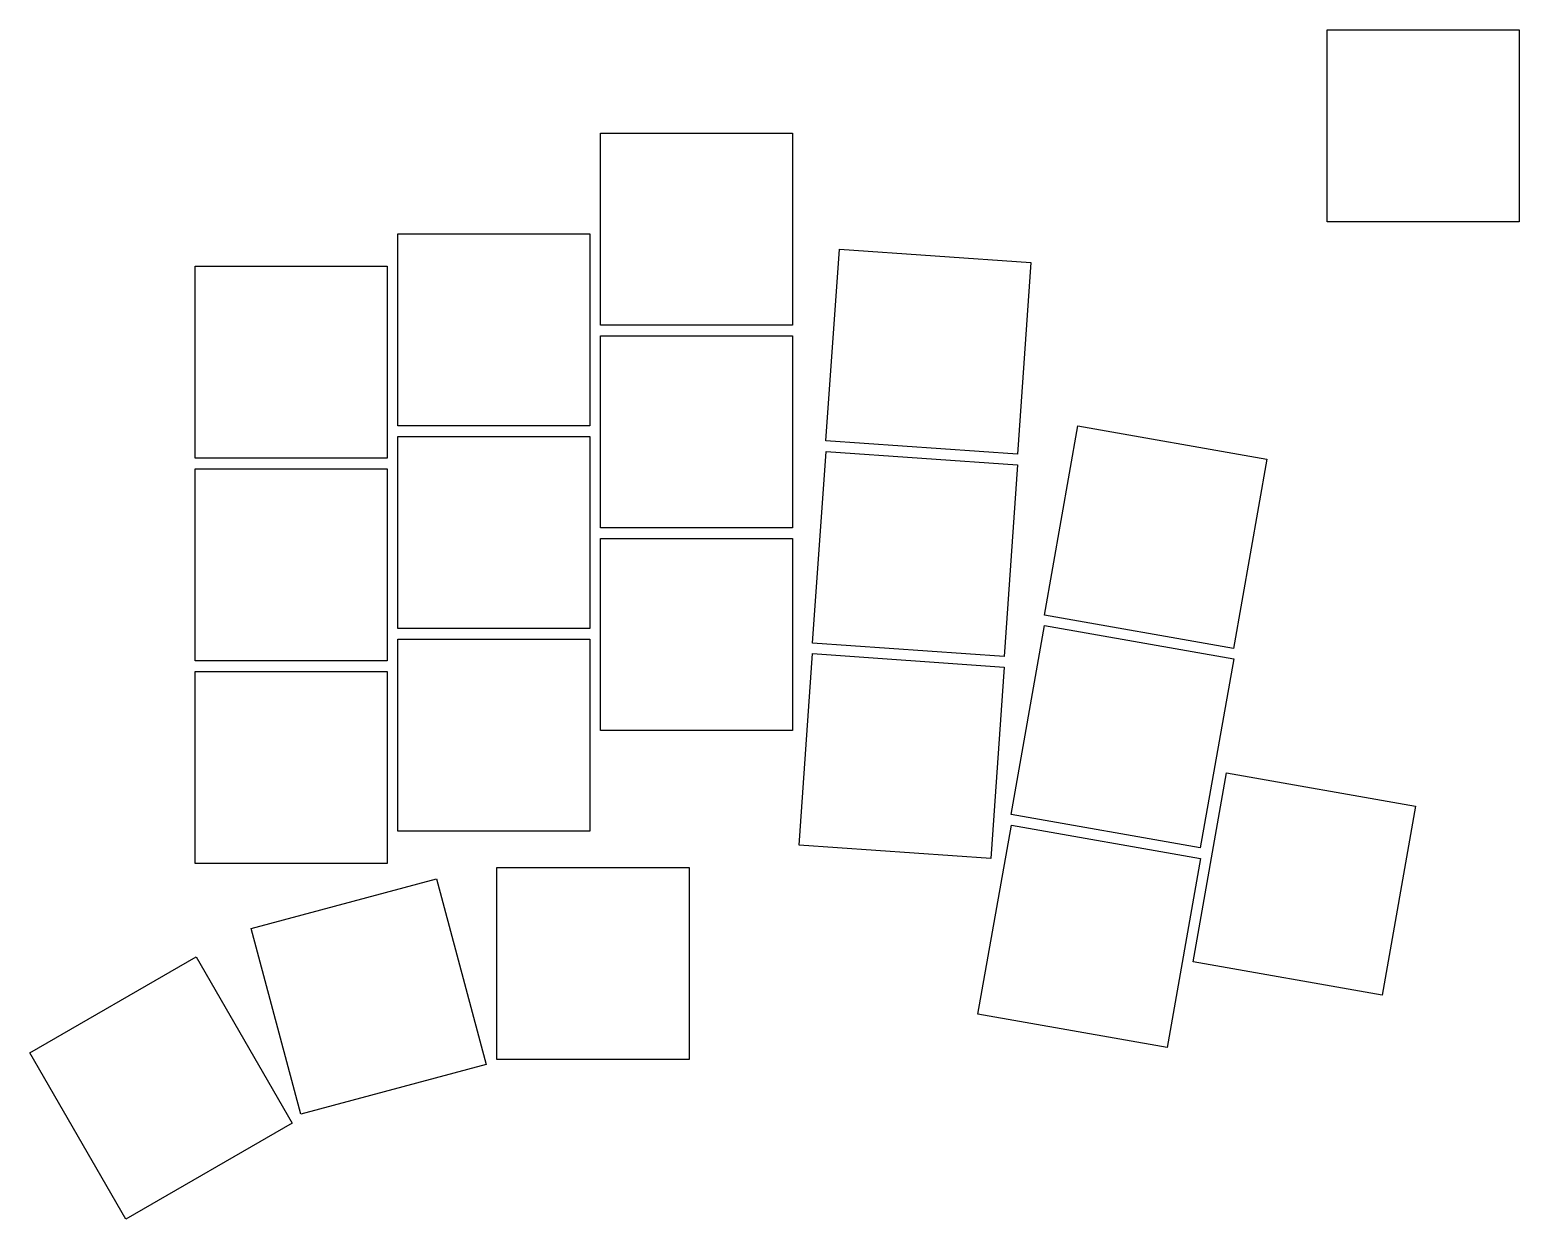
# Model space of a CAD drawing. Header units: millimetres. Extents: x -131 to 9, y -103 to 9.
import ezdxf

# ---------------------------------------------------------------- set-up
doc = ezdxf.new("R2010")
doc.units = ezdxf.units.MM

msp = doc.modelspace()

# ---------------------------------------------------------------- linework, layer by layer
at = {"linetype": 'CONTINUOUS'}
for p, q in [((-9.03, 9.03), (9.03, 9.03)), ((-9.03, -9.03), (-9.03, 9.03)), ((9.03, 9.03), (9.03, -9.03)), ((-77.33, -0.69), (-59.28, -0.69)), ((-77.33, -18.74), (-77.33, -0.69)), ((-59.28, -0.69), (-59.28, -18.74)), ((9.03, -9.03), (-9.03, -9.03)), ((-96.38, -10.14), (-78.33, -10.14)), ((-96.38, -28.19), (-96.38, -10.14)), ((-78.33, -10.14), (-78.33, -28.19)), ((-56.14, -29.6), (-54.88, -11.6)), ((-54.88, -11.6), (-36.87, -12.86)), ((-115.43, -13.19), (-97.38, -13.19)), ((-115.43, -31.24), (-115.43, -13.19)), ((-97.38, -13.19), (-97.38, -31.24)), ((-36.87, -12.86), (-38.13, -30.86)), ((-59.28, -18.74), (-77.33, -18.74)), ((-77.33, -19.74), (-59.28, -19.74)), ((-77.33, -37.79), (-77.33, -19.74)), ((-59.28, -19.74), (-59.28, -37.79)), ((-78.33, -28.19), (-96.38, -28.19)), ((-96.38, -29.19), (-78.33, -29.19)), ((-96.38, -47.24), (-96.38, -29.19)), ((-78.33, -29.19), (-78.33, -47.24)), ((-35.6, -45.98), (-32.47, -28.2)), ((-32.47, -28.2), (-14.69, -31.34)), ((-57.39, -48.61), (-56.13, -30.6)), ((-38.13, -30.86), (-56.14, -29.6)), ((-56.13, -30.6), (-38.13, -31.86)), ((-97.38, -31.24), (-115.43, -31.24)), ((-38.13, -31.86), (-39.38, -49.87)), ((-14.69, -31.34), (-17.82, -49.11)), ((-115.43, -32.24), (-97.38, -32.24)), ((-115.43, -50.29), (-115.43, -32.24)), ((-97.38, -32.24), (-97.38, -50.29)), ((-59.28, -37.79), (-77.33, -37.79)), ((-77.33, -38.79), (-59.28, -38.79)), ((-77.33, -56.84), (-77.33, -38.79)), ((-59.28, -38.79), (-59.28, -56.84)), ((-17.82, -49.11), (-35.6, -45.98)), ((-78.33, -47.24), (-96.38, -47.24)), ((-38.72, -64.74), (-35.59, -46.96)), ((-35.59, -46.96), (-17.81, -50.1)), ((-96.38, -48.24), (-78.33, -48.24)), ((-96.38, -66.29), (-96.38, -48.24)), ((-78.33, -48.24), (-78.33, -66.29)), ((-39.38, -49.87), (-57.39, -48.61)), ((-97.38, -50.29), (-115.43, -50.29)), ((-58.65, -67.61), (-57.39, -49.61)), ((-57.39, -49.61), (-39.38, -50.87)), ((-17.81, -50.1), (-20.95, -67.87)), ((-115.43, -51.29), (-97.38, -51.29)), ((-115.43, -69.34), (-115.43, -51.29)), ((-97.38, -51.29), (-97.38, -69.34)), ((-39.38, -50.87), (-40.64, -68.87)), ((-59.28, -56.84), (-77.33, -56.84)), ((-21.63, -78.58), (-18.5, -60.8)), ((-18.5, -60.8), (-0.72, -63.94)), ((-0.72, -63.94), (-3.86, -81.71)), ((-41.85, -83.5), (-38.71, -65.72)), ((-20.95, -67.87), (-38.72, -64.74)), ((-38.71, -65.72), (-20.94, -68.86)), ((-78.33, -66.29), (-96.38, -66.29)), ((-40.64, -68.87), (-58.65, -67.61)), ((-97.38, -69.34), (-115.43, -69.34)), ((-87.06, -69.7), (-69.01, -69.7)), ((-87.06, -87.75), (-87.06, -69.7)), ((-69.01, -69.7), (-69.01, -87.75)), ((-20.94, -68.86), (-24.07, -86.64)), ((-110.17, -75.45), (-92.74, -70.78)), ((-92.74, -70.78), (-88.07, -88.22)), ((-105.5, -92.89), (-110.17, -75.45)), ((-130.98, -87.13), (-115.34, -78.11)), ((-115.34, -78.11), (-106.32, -93.74)), ((-3.86, -81.71), (-21.63, -78.58)), ((-24.07, -86.64), (-41.85, -83.5)), ((-121.95, -102.76), (-130.98, -87.13)), ((-69.01, -87.75), (-87.06, -87.75)), ((-88.07, -88.22), (-105.5, -92.89)), ((-106.32, -93.74), (-121.95, -102.76))]:
    msp.add_line(p, q, dxfattribs=at)

doc.saveas('drawing.dxf')
